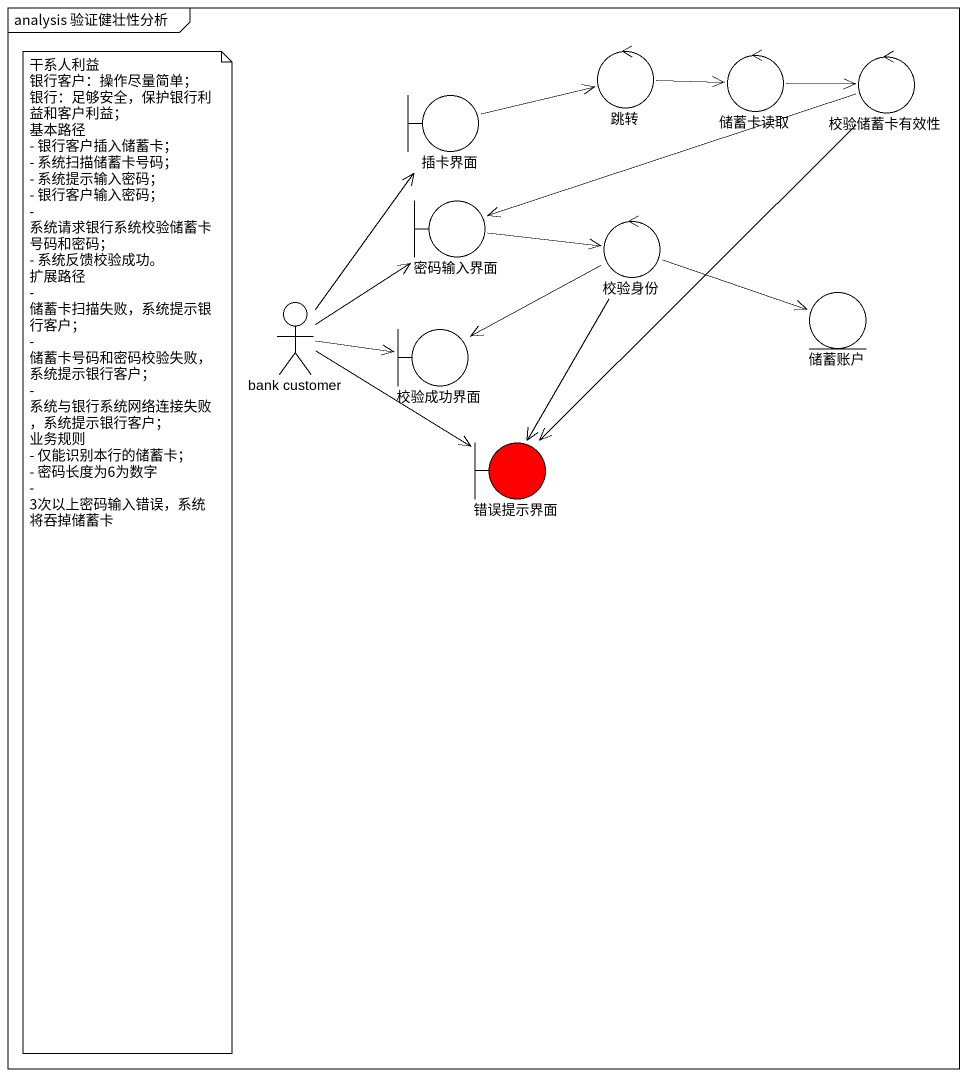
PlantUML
@startuml
mainframe analysis 验证健壮性分析
control 跳转
control 储蓄卡读取
control 校验储蓄卡有效性
boundary 插卡界面
boundary 密码输入界面
control 校验身份
entity 储蓄账户
actor "bank customer" as bank_customer
boundary 校验成功界面
boundary 错误提示界面 #FF0000
跳转 -right-> 储蓄卡读取
储蓄卡读取 -right-> 校验储蓄卡有效性
校验储蓄卡有效性 -left-> 密码输入界面
校验储蓄卡有效性 --> 错误提示界面
插卡界面 -right-> 跳转
密码输入界面 -right-> 校验身份
校验身份 -right-> 储蓄账户
校验身份 -left-> 校验成功界面
校验身份 --> 错误提示界面
bank_customer -up-> 插卡界面
bank_customer -up-> 密码输入界面
bank_customer -right-> 校验成功界面
bank_customer -right-> 错误提示界面
note as N1
  干系人利益
  银行客户：操作尽量简单；
  银行：足够安全，保护银行利益和客户利益；
  基本路径
  - 银行客户插入储蓄卡；
  - 系统扫描储蓄卡号码；
  - 系统提示输入密码；
  - 银行客户输入密码；
  - 系统请求银行系统校验储蓄卡号码和密码；
  - 系统反馈校验成功。
  扩展路径
  - 储蓄卡扫描失败，系统提示银行客户；
  - 储蓄卡号码和密码校验失败，系统提示银行客户；
  - 系统与银行系统网络连接失败，系统提示银行客户；
  业务规则
  - 仅能识别本行的储蓄卡；
  - 密码长度为6为数字
  - 3次以上密码输入错误，系统将吞掉储蓄卡
end note
@enduml
